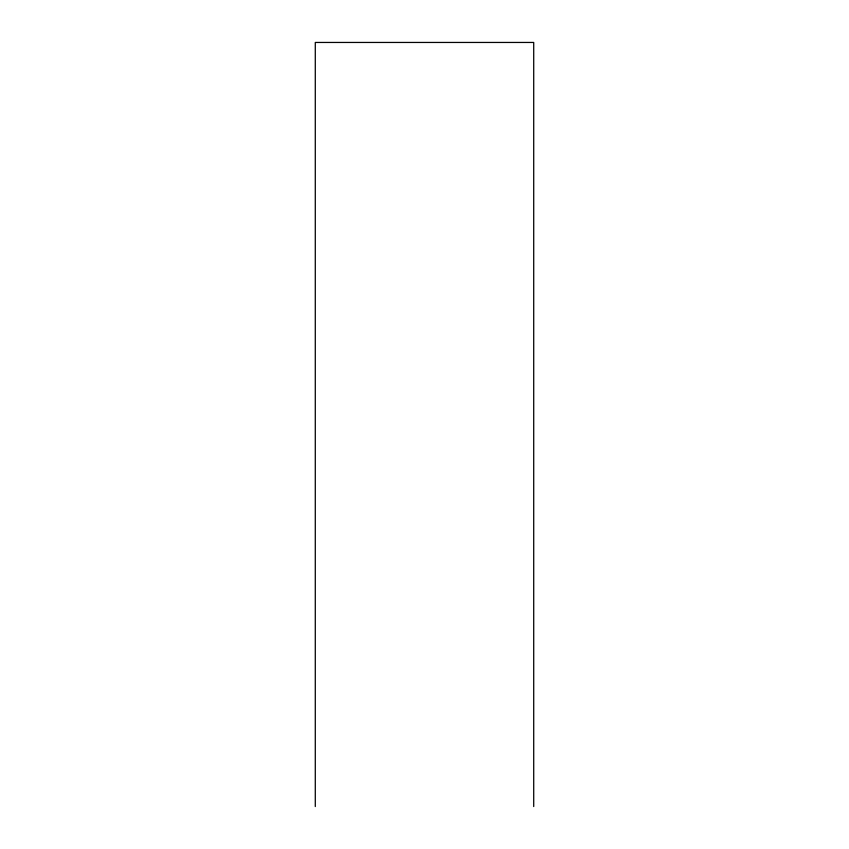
<?xml version="1.0" encoding="UTF-8"?>
<svg xmlns="http://www.w3.org/2000/svg" width="849" height="849" viewBox="0 0 849 849"><rect width="100%" height="100%" fill="white"/><g stroke="black" fill="none" stroke-linecap="round" stroke-linejoin="round"><path stroke-width="1.27" d="M533.713 806.55L533.713 42.45L315.287 42.45L315.287 806.55"/></g></svg>
